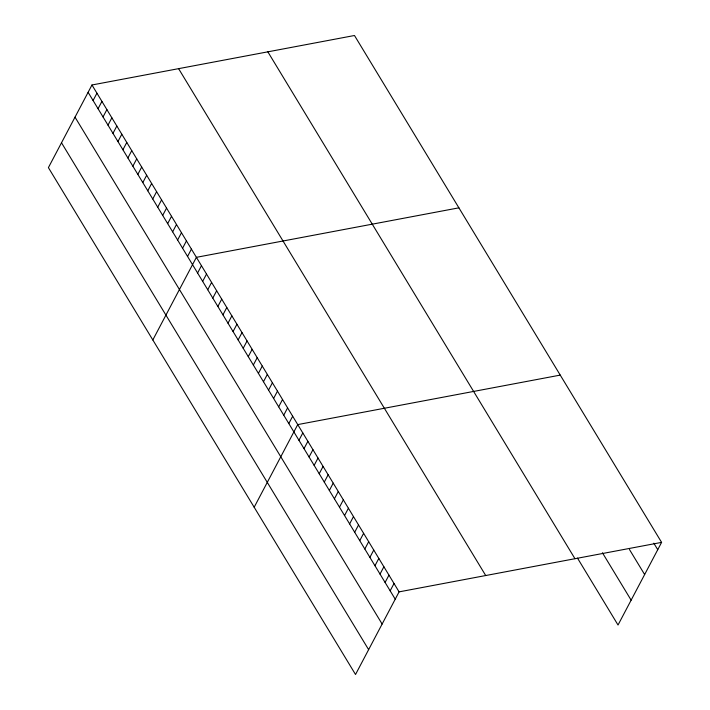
<?xml version="1.0" encoding="UTF-8"?>
<svg xmlns="http://www.w3.org/2000/svg" width="710" height="710" viewBox="0 0 710 710"><rect width="100%" height="100%" fill="white"/><g stroke="black" fill="none" stroke-linecap="round" stroke-linejoin="round"><path stroke-width="1.06" d="M91.972 84.987L48.404 167.622L355.524 674.5L399.091 591.865L661.596 542.378L354.476 35.5L91.972 84.987L399.091 591.865M93.081 100.518L96.942 93.196M98.06 108.719L101.912 101.406M103.03 116.928L106.89 109.606M108 125.137L111.861 117.816M112.97 133.338L116.83 126.025M117.949 141.547L121.8 134.226M122.919 149.757L126.779 142.435M127.889 157.957L131.749 150.644M132.868 166.167L136.719 158.854M137.838 174.376L141.698 167.054M142.808 182.576L146.668 175.263M147.778 190.786L151.638 183.473M152.756 198.995L156.608 191.673M157.726 207.196L161.587 199.883M162.696 215.405L166.557 208.092M167.666 223.614L171.527 216.293M172.645 231.815L176.497 224.502M177.615 240.024L181.476 232.711M182.585 248.234L186.446 240.912M187.564 256.434L191.416 249.121M152.819 339.966L196.395 257.331L458.9 207.835M197.602 273.013L201.454 265.691M202.669 281.373L206.521 274.051M207.737 289.733L211.589 282.42M212.805 298.102L216.656 290.78M217.872 306.463L221.724 299.141M222.94 314.823L226.792 307.51M228.008 323.192L231.859 315.87M233.075 331.552L236.927 324.239M238.143 339.912L241.995 332.599M243.21 348.282L247.062 340.96M248.278 356.642L252.13 349.329M253.346 365.002L257.197 357.689M258.413 373.371L262.265 366.049M263.481 381.731L267.333 374.418M268.549 390.101L272.4 382.779M273.616 398.461L277.468 391.139M278.684 406.821L282.536 399.508M283.752 415.19L287.603 407.868M288.81 423.55L292.671 416.229M254.171 507.233L297.738 424.598L560.252 375.102M298.945 440.28L302.806 432.958M304.013 448.64L307.874 441.327M309.081 457L312.941 449.687M314.148 465.37L318.009 458.048M319.216 473.73L323.077 466.417M324.284 482.09L328.144 474.777M329.351 490.459L333.212 483.137M334.419 498.819L338.279 491.506M339.486 507.188L343.347 499.867M344.554 515.549L348.415 508.227M349.622 523.909L353.482 516.596M354.689 532.278L358.55 524.956M359.757 540.638L363.618 533.325M364.825 548.999L368.685 541.686M369.892 557.368L373.753 550.046M374.96 565.728L378.82 558.415M380.027 574.088L383.888 566.775M385.095 582.457L388.956 575.135M390.163 590.818L394.023 583.505M661.596 542.378L618.028 625.013L577.487 558.104M653.803 543.185L657.744 549.691M629.433 549.46L644.636 574.55M602.417 552.762L631.137 600.154M267.848 51.83L574.967 558.708M178.601 68.657L485.72 575.535M88.111 92.309L395.23 599.178M75.011 117.159L382.131 624.037M61.504 142.772L368.623 649.641"/></g></svg>
